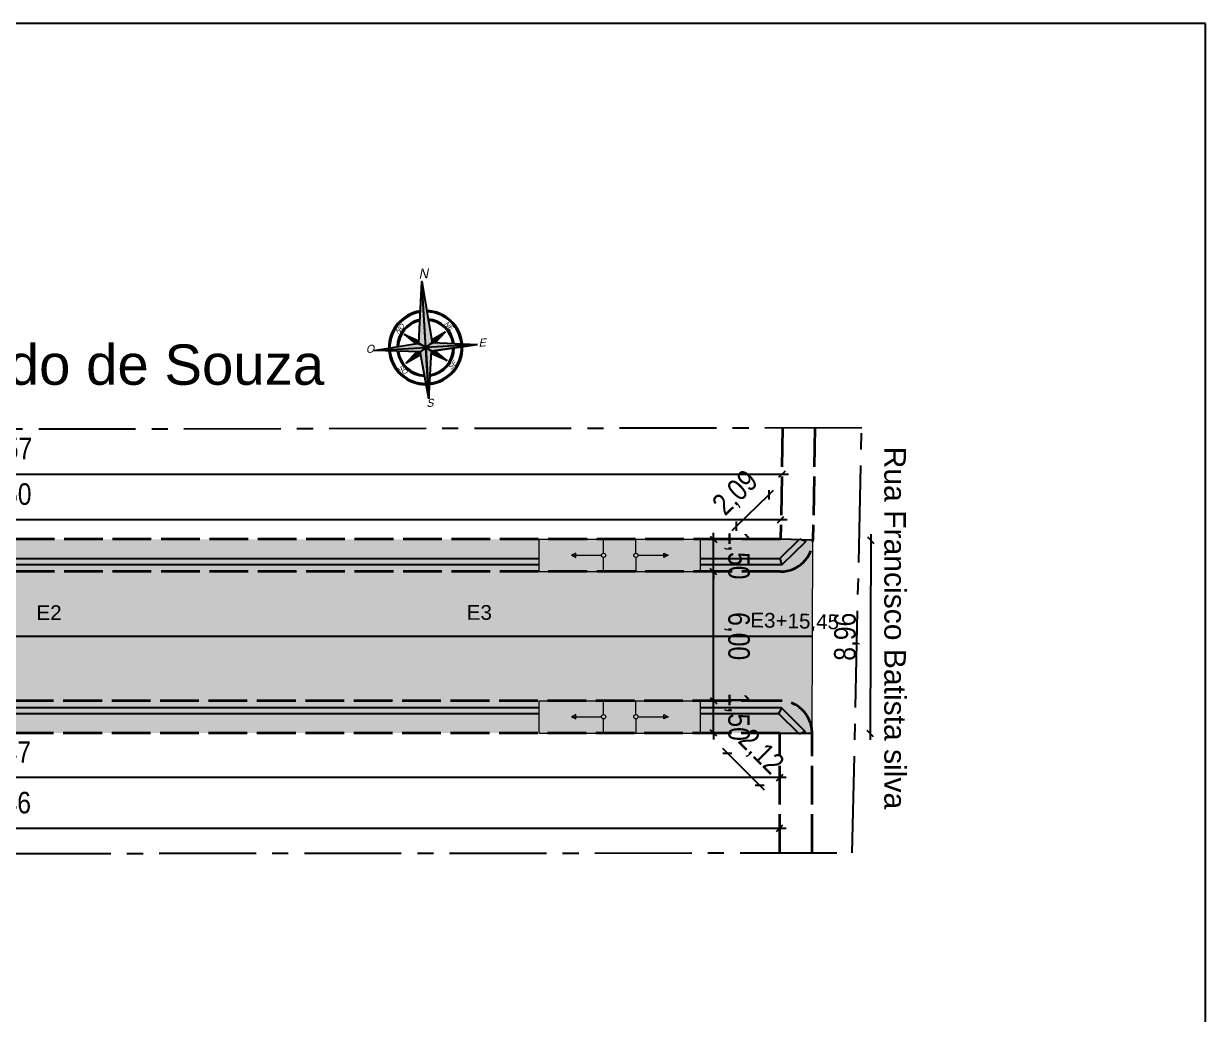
# Model space of a CAD drawing. Header units: feet. Extents: x 203667 to 205527, y 9204857 to 9205156.
# Drawn here: x 204444.1 to 204499, y 9205042.1 to 9205088.2 of the extents above; entities that cross this region are included whole.
import ezdxf

# ---------------------------------------------------------------- set-up
doc = ezdxf.new("R2010")
doc.units = ezdxf.units.FT
doc.header["$LTSCALE"] = 0.3
doc.header["$MEASUREMENT"] = 0
doc.linetypes.add('ACAD_ISO02W100', pattern=[15, 12, -3])
doc.linetypes.add('CENTER2', pattern=[1.125, 0.75, -0.125, 0.125, -0.125])
for name, color, linetype in [('_EIXO PROJETADO', 2, 'Continuous'), ('C-ROAD-CNTR-N', 92, 'Continuous'), ('Calçada Projetada', 20, 'Continuous'), ('cotas1', 7, 'Continuous'), ('F-HZ-ESTACA', 98, 'Continuous'), ('NORTE', 7, 'Continuous'), ('Pavimento projetado', 51, 'Continuous'), ('SINALIZACAO', 1, 'Continuous')]:
    doc.layers.add(name, color=color, linetype=linetype)
for name, color, linetype, lineweight in [('Alvenaria de 1 Vez', 6, 'ACAD_ISO02W100', 35), ('Cotas Acessibilidade', 5, 'Continuous', 25), ('Cotas Calçadas', 7, 'Continuous', 25), ('MEIO FIO PROJETADO', 7, 'ACAD_ISO02W100', 35), ('PENA015', 1, 'Continuous', 15)]:
    doc.layers.add(name, color=color, linetype=linetype, lineweight=lineweight)
doc.styles.add('Arial', font='arial.ttf')
doc.styles.add('Roman', font='arial.ttf', dxfattribs={"height": 2})
doc.styles.add('SUPERFRENCH', font='SUF_____.pfb', dxfattribs={"oblique": 15, "height": 2})
doc.styles.add('TARCISIO', font='swissci.ttf')
doc.dimstyles.new('Cota Alvenaria', dxfattribs={"dimtxt": 1, "dimasz": 0.3, "dimexe": 1, "dimexo": 1, "dimgap": 0.5, "dimtad": 1, "dimzin": 4, "dimtxsty": 'TARCISIO', "dimblk": 'OBLIQUE', "dimcen": -2, "dimdle": 0.3, "dimse1": 1, "dimse2": 1, "dimclrd": 256, "dimclre": 256, "dimclrt": 6, "dimadec": 0, "dimazin": 0, "dimtfac": 1, "dimtix": 1, "dimtmove": 0, "dimatfit": 3, "dimldrblk": 'DOT', "dimfxl": 1, "dimlwd": -1, "dimlwe": -1, "dimarcsym": 0})
doc.dimstyles.new('Cota Calçadas', dxfattribs={"dimtxt": 1, "dimasz": 0.3, "dimexe": 1, "dimexo": 1, "dimgap": 0.5, "dimtad": 1, "dimzin": 4, "dimtxsty": 'TARCISIO', "dimblk": 'OBLIQUE', "dimcen": -2, "dimdle": 0.3, "dimse1": 1, "dimse2": 1, "dimclrd": 256, "dimclre": 256, "dimclrt": 256, "dimadec": 0, "dimazin": 0, "dimtfac": 1, "dimtix": 1, "dimtmove": 0, "dimatfit": 3, "dimldrblk": 'DOT', "dimfxl": 1, "dimlwd": -1, "dimlwe": -1, "dimarcsym": 0})

# ---------------------------------------------------------------- blocks, each defined once
blk = doc.blocks.new('r150')
at = {"linetype": 'Continuous'}
h = blk.add_hatch(color=4, dxfattribs=at)
h.dxf.hatch_style = 1
edge = h.paths.add_edge_path()
edge.add_arc((0, 0.907), 0.1, 180, 270, ccw=False)
edge.add_line((-0.1, 0.907), (-1.3, 0.907))
edge.add_line((-1.3, 0.907), (-1.3, 0.807))
edge.add_line((-1.3, 0.807), (-1.5, 0.907))
edge.add_line((-1.5, 0.907), (-1.3, 1.007))
edge.add_line((-1.3, 1.007), (-1.3, 0.907))
edge.add_line((-1.3, 0.907), (-0.1, 0.907))
edge.add_arc((0, 0.907), 0.1, 90, 180, ccw=False)
edge.add_line((0, 1.007), (0, 1.65))
edge.add_line((0, 1.65), (-3, 1.65))
edge.add_line((-3, 1.65), (-3, 0.15))
edge.add_line((-3, 0.15), (0, 0.15))
edge.add_line((0, 0.15), (0, 0.807))
edge = h.paths.add_edge_path()
edge.add_arc((1.5, 0.907), 0.1, 180, 270, ccw=False)
edge.add_arc((1.5, 0.907), 0.1, 90, 180, ccw=False)
edge.add_line((1.5, 1.007), (1.5, 1.65))
edge.add_line((1.5, 1.65), (0, 1.65))
edge.add_line((0, 1.65), (0, 1.007))
edge.add_arc((0, 0.907), 0.1, 0, 90, ccw=False)
edge.add_arc((0, 0.907), 0.1, -90, 0, ccw=False)
edge.add_line((0, 0.807), (0, 0.15))
edge.add_line((0, 0.15), (1.5, 0.15))
edge.add_line((1.5, 0.15), (1.5, 0.807))
edge = h.paths.add_edge_path()
edge.add_line((4.5, 1.65), (1.5, 1.65))
edge.add_line((1.5, 1.65), (1.5, 1.007))
edge.add_arc((1.5, 0.907), 0.1, 0, 90, ccw=False)
edge.add_line((1.6, 0.907), (2.8, 0.907))
edge.add_line((2.8, 0.907), (2.8, 1.007))
edge.add_line((2.8, 1.007), (3, 0.907))
edge.add_line((3, 0.907), (2.8, 0.807))
edge.add_line((2.8, 0.807), (2.8, 0.907))
edge.add_line((2.8, 0.907), (1.6, 0.907))
edge.add_arc((1.5, 0.907), 0.1, -90, 0, ccw=False)
edge.add_line((1.5, 0.807), (1.5, 0.15))
edge.add_line((1.5, 0.15), (4.5, 0.15))
edge.add_line((4.5, 0.15), (4.5, 1.65))
at = {"layer": 'PENA015', "color": 7}
for points in [[(-3, 0.15), (-3, 1.65)], [(-3, 1.65), (4.5, 1.65)], [(0, 1.007), (0, 1.65)], [(1.5, 1.007), (1.5, 1.65)], [(4.5, 0.15), (4.5, 1.65)], [(-1.3, 1.007), (-1.5, 0.907), (-1.3, 0.807)], [(-1.5, 0.907), (-0.1, 0.907)], [(-1.3, 0.807), (-1.3, 1.007)], [(0, 0.15), (0, 0.807)], [(1.5, 0.807), (1.5, 0.15)], [(1.6, 0.907), (3, 0.907)], [(2.8, 0.807), (2.8, 1.007)], [(2.8, 1.007), (3, 0.907), (2.8, 0.807)], [(-3, 0.15), (4.5, 0.15)]]:
    blk.add_lwpolyline(points, dxfattribs=at)
for centre in [(0, 0.907), (1.5, 0.907)]:
    blk.add_circle(centre, 0.1, dxfattribs=at)
blk = doc.blocks.new('*U61')
at = {"layer": 'NORTE', "color": 252, "linetype": 'Continuous'}
for points in [[(2.264, 2.249), (1.127, 1.112), (1.322, 1.078)], [(0.236, 2.003), (0.962, 1.141), (1.127, 1.112)], [(1.156, 0.948), (1.127, 1.112), (0.244, 0.23)], [(1.127, 1.112), (1.156, 0.948), (2.018, 0.221)]]:
    blk.add_solid(points, dxfattribs=at)
blk = doc.blocks.new('*U62')
at = {"layer": 'NORTE', "color": 252, "linetype": 'Continuous'}
for points in [[(1.022, 1.704), (1.034, 1.355), (1.092, 1.308)], [(0.535, 1.216), (0.922, 1.09), (0.962, 1.141)], [(1.156, 0.948), (1.104, 0.907), (1.231, 0.521)], [(1.322, 1.078), (1.37, 1.019), (1.718, 1.008)]]:
    blk.add_solid(points, dxfattribs=at)
blk = doc.blocks.new('*U63')
at = {"layer": 'NORTE', "linetype": 'Continuous'}
for points in [[(1.494, 1.556), (2.264, 2.249), (1.092, 1.308)], [(1.494, 1.556), (1.127, 1.112), (2.264, 2.249)], [(1.494, 1.556), (1.092, 1.308), (1.127, 1.112)]]:
    blk.add_solid(points, dxfattribs=at)
blk = doc.blocks.new('*U64')
at = {"layer": 'NORTE', "linetype": 'Continuous'}
for points in [[(0.236, 2.003), (1.034, 1.352), (1.034, 1.355)], [(0.236, 2.003), (1.127, 1.112), (1.034, 1.352)], [(1.022, 1.704), (1.092, 1.308), (1.14, 1.346)], [(0.535, 1.216), (0.958, 1.142), (0.905, 1.204)], [(1.034, 1.352), (1.127, 1.112), (1.092, 1.308)], [(1.127, 1.112), (0.962, 1.141), (0.244, 0.23)], [(1.127, 1.112), (1.366, 1.019), (1.322, 1.078)], [(1.127, 1.112), (2.018, 0.221), (1.366, 1.019)], [(1.156, 0.943), (1.231, 0.521), (1.219, 0.891)], [(1.36, 1.125), (1.322, 1.078), (1.718, 1.008)], [(1.366, 1.019), (2.018, 0.221), (1.37, 1.019)]]:
    blk.add_solid(points, dxfattribs=at)
blk = doc.blocks.new('norte01')
at = {"layer": 'NORTE'}
for p, q in [((-0.098, 0.141), (0, 1.26)), ((0, 1.26), (0.114, 0.163)), ((-1.248, 0), (-0.096, 0.137)), ((0, 0), (-1.248, 0)), ((0.114, 0.163), (1.608, 0)), ((-0.098, -0.141), (0, 0)), ((0, -1.26), (-0.098, -0.141)), ((0.114, -0.163), (0, -1.26)), ((1.608, 0), (0.114, -0.163))]:
    blk.add_line(p, q, dxfattribs=at)
for points in [[(0, 1.26), (0, 0), (-0.096, 0.137)], [(-0.161, 0.129), (-0.096, 0.137), (-0.345, 0.492)], [(0.114, 0.163), (0.345, 0.492), (0.104, 0.235)], [(-0.161, -0.129), (-0.096, -0.137), (-0.345, -0.492)], [(0, -1.26), (0, 0), (-0.096, -0.137)], [(0, 0), (1.608, 0), (0.114, -0.163)], [(0.114, -0.163), (0.345, -0.492), (0.104, -0.235)]]:
    blk.add_lwpolyline(points, close=True, dxfattribs=at)
for points in [[(0, 1.26), (0, 0)], [(0, 0), (-0.345, 0.492)], [(-0.345, 0.492), (-0.161, 0.129)], [(-0.345, 0.492), (-0.089, 0.219)], [(0, 0), (0.345, 0.492)], [(0.345, 0.492), (0.104, 0.235)], [(0.345, 0.492), (0.174, 0.156)], [(-1.248, 0), (1.608, 0)], [(-1.248, 0), (1.608, 0)], [(-1.248, 0), (-0.096, -0.137)], [(0, 0), (-0.345, -0.492)], [(-0.345, -0.492), (-0.161, -0.129)], [(-0.345, -0.492), (-0.091, -0.222)], [(0, -1.26), (0, 0)], [(0, 0), (0.345, -0.492)], [(0.345, -0.492), (0.104, -0.235)], [(0.345, -0.492), (0.174, -0.156)]]:
    blk.add_lwpolyline(points, dxfattribs=at)
for radius, start, end in [(0.9, 92.0213, 177.3619), (0.871, 92.2575, 177.0455), (0.9, 4.9431, 87.6111), (0.871, 5.3202, 87.3318), (0.697, 94.0924, 174.5827), (0.668, 94.4924, 174.0444), (0.697, 8.261, 85.1591), (0.668, 8.9053, 84.6848), (0.9, 182.6381, 267.9787), (0.871, 182.9545, 267.7425), (0.697, 185.4173, 265.9076), (0.668, 185.9556, 265.5076), (0.9, 272.3889, 355.0569), (0.871, 272.6682, 354.6798), (0.697, 274.8409, 351.739), (0.668, 275.3152, 351.0947)]:
    blk.add_arc((0, 0), radius, start, end, dxfattribs=at)
at = {"layer": 'NORTE', "color": 254, "linetype": 'Continuous', "rotation": 314.9999999999994}
for name in ['*U61', '*U62']:
    blk.add_blockref(name, (-1.583, 0.01), dxfattribs=at)
at = {"layer": 'NORTE', "linetype": 'Continuous', "rotation": 314.9999999999994}
for name in ['*U64', '*U63']:
    blk.add_blockref(name, (-1.583, 0.01), dxfattribs=at)
at = {"layer": 'NORTE', "style": 'SUPERFRENCH', "oblique": 15}
for s, height, rotation, p in [('O', 0.192, 270, (-0.046, 1.457)), ('SO', 0.12, 225, (-0.459, 0.718)), ('NO', 0.12, 315, (0.361, 0.651)), ('S', 0.192, 270, (-1.445, 0.065)), ('N', 0.24, 270, (1.68, 0.072)), ('SE', 0.12, 315, (-0.588, -0.585)), ('NE', 0.12, 225, (0.536, -0.47)), ('E', 0.192, 270, (-0.055, -1.291))]:
    blk.add_text(s, height=height, rotation=rotation, dxfattribs=at).set_placement(p)
blk = doc.blocks.new('_Oblique')
at = {"layer": 'cotas1', "color": 0, "lineweight": -2}
blk.add_line((-0.5, -0.5), (0.5, 0.5), dxfattribs=at)
blk = doc.blocks.new('*D250')
at = {"layer": 'Cotas Calçadas', "transparency": 16777216}
blk.add_line((204406.477, 9205065.11), (204479.581, 9205065.111), dxfattribs=at)
at = {"layer": 'Defpoints', "color": 0, "transparency": 16777216}
for p in [(204479.281, 9205065.111), (204406.777, 9205062.694, 0), (204479.281, 9205062.696, 0)]:
    blk.add_point(p, dxfattribs=at)
at = {"layer": 'Cotas Calçadas', "transparency": 16777216, "xscale": 0.3, "yscale": 0.3, "zscale": 0.3}
for p, rotation in [((204406.777, 9205065.11), 180.0014894719195), ((204479.281, 9205065.111), 0.001489471919530651)]:
    blk.add_blockref('_Oblique', p, dxfattribs=dict(at, rotation=rotation))
at = {"layer": 'Cotas Calçadas', "transparency": 16777216, "insert": (204443.029, 9205066.206), "char_height": 1, "attachment_point": 5, "rotation": 0.0015, "style": 'TARCISIO'}
blk.add_mtext('72,50', dxfattribs=at)
blk = doc.blocks.new('_Dot')
at = {"color": 0, "linetype": 'ByBlock', "lineweight": -2}
blk.add_line((-0.5, 0), (-1, 0), dxfattribs=at)
at = {"color": 0, "linetype": 'ByBlock', "const_width": 0.5}
blk.add_lwpolyline([(-0.25, 0, 1), (0.25, 0, 1)], format="xyb", close=True, dxfattribs=at)
blk = doc.blocks.new('*D251')
at = {"layer": 'Cotas Calçadas', "transparency": 16777216}
blk.add_line((204479.541, 9205053.129), (204406.474, 9205053.127), dxfattribs=at)
at = {"layer": 'Defpoints', "color": 0, "transparency": 16777216}
for p in [(204406.773, 9205056.694, 0), (204479.241, 9205056.696, 0), (204406.774, 9205053.127)]:
    blk.add_point(p, dxfattribs=at)
at = {"layer": 'Cotas Calçadas', "transparency": 16777216, "xscale": 0.3, "yscale": 0.3, "zscale": 0.3}
for p, rotation in [((204406.774, 9205053.127), 180.0014894701071), ((204479.241, 9205053.129), 0.001489470107092217)]:
    blk.add_blockref('_Oblique', p, dxfattribs=dict(at, rotation=rotation))
at = {"layer": 'Cotas Calçadas', "transparency": 16777216, "insert": (204443.007, 9205054.223), "char_height": 1, "attachment_point": 5, "rotation": 0.0015, "style": 'TARCISIO'}
blk.add_mtext('72,47', dxfattribs=at)
blk = doc.blocks.new('*D299')
at = {"layer": 'Cotas Calçadas', "transparency": 16777216}
blk.add_line((204406.477, 9205067.228), (204479.65, 9205067.228), dxfattribs=at)
at = {"layer": 'Defpoints', "color": 0, "transparency": 16777216}
for p in [(204479.35, 9205067.228), (204406.777, 9205064.194, 0), (204479.35, 9205064.194, 0)]:
    blk.add_point(p, dxfattribs=at)
at = {"layer": 'Cotas Calçadas', "transparency": 16777216, "xscale": 0.3, "yscale": 0.3, "zscale": 0.3, "rotation": 180}
blk.add_blockref('_Oblique', (204406.777, 9205067.228), dxfattribs=at)
at = {"layer": 'Cotas Calçadas', "transparency": 16777216, "xscale": 0.3, "yscale": 0.3, "zscale": 0.3}
blk.add_blockref('_Oblique', (204479.35, 9205067.228), dxfattribs=at)
at = {"layer": 'Cotas Calçadas', "color": 6, "transparency": 16777216, "insert": (204443.063, 9205068.324), "char_height": 1, "attachment_point": 5, "style": 'TARCISIO'}
blk.add_mtext('72,57', dxfattribs=at)
blk = doc.blocks.new('*D300')
at = {"layer": 'Cotas Calçadas', "transparency": 16777216}
blk.add_line((204406.474, 9205050.771), (204479.536, 9205050.773), dxfattribs=at)
at = {"layer": 'Defpoints', "color": 0, "transparency": 16777216}
for p in [(204406.774, 9205055.194, 0), (204479.236, 9205055.196, 0), (204479.236, 9205050.773)]:
    blk.add_point(p, dxfattribs=at)
at = {"layer": 'Cotas Calçadas', "transparency": 16777216, "xscale": 0.3, "yscale": 0.3, "zscale": 0.3}
for p, rotation in [((204406.774, 9205050.771), 180.0014894663173), ((204479.236, 9205050.773), 0.001489466317263469)]:
    blk.add_blockref('_Oblique', p, dxfattribs=dict(at, rotation=rotation))
at = {"layer": 'Cotas Calçadas', "color": 6, "transparency": 16777216, "insert": (204443.005, 9205051.868), "char_height": 1, "attachment_point": 5, "rotation": 0.0015, "style": 'TARCISIO'}
blk.add_mtext('72,46', dxfattribs=at)
blk = doc.blocks.new('*D309')
at = {"layer": 'Cotas Calçadas', "transparency": 16777216}
blk.add_line((204483.477, 9205064.442), (204483.434, 9205054.883), dxfattribs=at)
at = {"layer": 'Defpoints', "color": 0, "transparency": 16777216}
for p in [(204480.78, 9205064.154, 0), (204480.74, 9205055.196, 0), (204483.436, 9205055.183)]:
    blk.add_point(p, dxfattribs=at)
at = {"layer": 'Cotas Calçadas', "transparency": 16777216, "xscale": 0.3, "yscale": 0.3, "zscale": 0.3}
for p, rotation in [((204483.476, 9205064.142), 89.74289945785027), ((204483.436, 9205055.183), 269.7428994578503)]:
    blk.add_blockref('_Oblique', p, dxfattribs=dict(at, rotation=rotation))
at = {"layer": 'Cotas Calçadas', "transparency": 16777216, "insert": (204482.36, 9205059.668), "char_height": 1, "attachment_point": 5, "rotation": 89.7429, "style": 'TARCISIO'}
blk.add_mtext('8,96', dxfattribs=at)
blk = doc.blocks.new('*D310')
at = {"layer": 'Cotas Calçadas', "transparency": 16777216}
for p, q in [((204476.158, 9205056.695), (204476.158, 9205056.995)), ((204476.158, 9205055.195), (204476.158, 9205056.695)), ((204476.158, 9205055.195), (204476.158, 9205054.895))]:
    blk.add_line(p, q, dxfattribs=at)
at = {"layer": 'Defpoints', "color": 0, "transparency": 16777216}
for p in [(204475.554, 9205056.695, 0.108), (204476.158, 9205056.695), (204475.554, 9205055.195, 0.108)]:
    blk.add_point(p, dxfattribs=at)
at = {"layer": 'Cotas Calçadas', "transparency": 16777216, "xscale": 0.3, "yscale": 0.3, "zscale": 0.3}
for p, rotation in [((204476.158, 9205056.695), 270.0015942208694), ((204476.158, 9205055.195), 90.00159422086936)]:
    blk.add_blockref('_Oblique', p, dxfattribs=dict(at, rotation=rotation))
at = {"layer": 'Cotas Calçadas', "transparency": 16777216, "insert": (204477.253, 9205055.945), "char_height": 1, "attachment_point": 5, "rotation": 270.0016, "style": 'TARCISIO'}
blk.add_mtext('1,50', dxfattribs=at)
blk = doc.blocks.new('*D311')
at = {"layer": 'Cotas Calçadas', "transparency": 16777216}
blk.add_line((204476.158, 9205056.395), (204476.157, 9205062.995), dxfattribs=at)
at = {"layer": 'Defpoints', "color": 0, "transparency": 16777216}
for p in [(204475.554, 9205062.695, 0), (204476.157, 9205062.695), (204475.554, 9205056.695, 0.108)]:
    blk.add_point(p, dxfattribs=at)
at = {"layer": 'Cotas Calçadas', "transparency": 16777216, "xscale": 0.3, "yscale": 0.3, "zscale": 0.3}
for p, rotation in [((204476.157, 9205062.695), 90.00148947214805), ((204476.158, 9205056.695), 270.0014894721481)]:
    blk.add_blockref('_Oblique', p, dxfattribs=dict(at, rotation=rotation))
at = {"layer": 'Cotas Calçadas', "transparency": 16777216, "insert": (204477.253, 9205059.695), "char_height": 1, "attachment_point": 5, "rotation": 270.0015, "style": 'TARCISIO'}
blk.add_mtext('6,00', dxfattribs=at)
blk = doc.blocks.new('*D312')
at = {"layer": 'Cotas Calçadas', "transparency": 16777216}
for p, q in [((204476.157, 9205064.195), (204476.157, 9205064.495)), ((204476.157, 9205062.695), (204476.157, 9205064.195)), ((204476.157, 9205062.695), (204476.157, 9205062.395))]:
    blk.add_line(p, q, dxfattribs=at)
at = {"layer": 'Defpoints', "color": 0, "transparency": 16777216}
for p in [(204475.554, 9205064.195, 0), (204476.157, 9205064.195), (204475.554, 9205062.695, 0.052)]:
    blk.add_point(p, dxfattribs=at)
at = {"layer": 'Cotas Calçadas', "transparency": 16777216, "xscale": 0.3, "yscale": 0.3, "zscale": 0.3}
for p, rotation in [((204476.157, 9205064.195), 270.0014894685536), ((204476.157, 9205062.695), 90.00148946855357)]:
    blk.add_blockref('_Oblique', p, dxfattribs=dict(at, rotation=rotation))
at = {"layer": 'Cotas Calçadas', "transparency": 16777216, "insert": (204477.253, 9205063.445), "char_height": 1, "attachment_point": 5, "rotation": 270.0015, "style": 'TARCISIO'}
blk.add_mtext('1,50', dxfattribs=at)
blk = doc.blocks.new('*D162')
at = {"layer": 'Cotas Calçadas', "transparency": 16777216}
for p, q in [((204478.729, 9205066.262), (204478.944, 9205066.472)), ((204477.23, 9205064.804), (204478.729, 9205066.262)), ((204477.23, 9205064.804), (204477.015, 9205064.594))]:
    blk.add_line(p, q, dxfattribs=at)
at = {"layer": 'Defpoints', "color": 0, "transparency": 16777216}
for p in [(204478.729, 9205066.262), (204480.78, 9205064.154, 0), (204479.281, 9205062.696, 0)]:
    blk.add_point(p, dxfattribs=at)
at = {"layer": 'Cotas Calçadas', "transparency": 16777216, "xscale": 0.3, "yscale": 0.3, "zscale": 0.3}
for p, rotation in [((204478.729, 9205066.262), 224.2160606646346), ((204477.23, 9205064.804), 44.21606066463457)]:
    blk.add_blockref('_Oblique', p, dxfattribs=dict(at, rotation=rotation))
at = {"layer": 'Cotas Calçadas', "transparency": 16777216, "insert": (204477.215, 9205066.318), "char_height": 1, "attachment_point": 5, "rotation": 44.2161, "style": 'TARCISIO'}
blk.add_mtext('2,09', dxfattribs=at)
blk = doc.blocks.new('*D163')
at = {"layer": 'Cotas Calçadas', "transparency": 16777216}
for p, q in [((204476.806, 9205054.26), (204476.594, 9205054.473)), ((204476.806, 9205054.26), (204478.306, 9205052.76)), ((204478.306, 9205052.76), (204478.518, 9205052.548))]:
    blk.add_line(p, q, dxfattribs=at)
at = {"layer": 'Defpoints', "color": 0, "transparency": 16777216}
for p in [(204479.241, 9205056.696, 0), (204480.741, 9205055.196, 0), (204478.306, 9205052.76)]:
    blk.add_point(p, dxfattribs=at)
at = {"layer": 'Cotas Calçadas', "transparency": 16777216, "xscale": 0.3, "yscale": 0.3, "zscale": 0.3}
for p, rotation in [((204476.806, 9205054.26), 315.0014894325819), ((204478.306, 9205052.76), 135.001489432582)]:
    blk.add_blockref('_Oblique', p, dxfattribs=dict(at, rotation=rotation))
at = {"layer": 'Cotas Calçadas', "transparency": 16777216, "insert": (204478.331, 9205054.285), "char_height": 1, "attachment_point": 5, "rotation": 315.0015, "style": 'TARCISIO'}
blk.add_mtext('2,12', dxfattribs=at)

msp = doc.modelspace()

# ---------------------------------------------------------------- hatches: boundary and pattern name
at = {"layer": 'Calçada Projetada'}
h = msp.add_hatch(color=256, dxfattribs=at)
h.dxf.hatch_style = 1
h.paths.add_polyline_path([(204410.595, 9205064.194), (204410.651, 9205062.694), (204479.281, 9205062.696, 0.406206), (204480.78, 9205064.154), (204479.281, 9205064.196)])
h.paths.add_polyline_path([(204410.595, 9205064.194), (204406.777, 9205064.194), (204405.277, 9205064.194), (204405.277, 9205064.188, 0.413024), (204406.777, 9205062.694), (204410.651, 9205062.694)])
h = msp.add_hatch(color=256, dxfattribs=at)
h.dxf.hatch_style = 1
h.paths.add_polyline_path([(204410.877, 9205056.694), (204410.933, 9205055.194), (204479.241, 9205055.196), (204480.741, 9205055.196, 0.414213), (204479.241, 9205056.696)])
h.paths.add_polyline_path([(204410.877, 9205056.694), (204406.773, 9205056.694, 0.412258), (204405.274, 9205055.204), (204406.774, 9205055.194), (204410.933, 9205055.194)])
at = {"layer": 'Pavimento projetado', "lineweight": 20}
h = msp.add_hatch(color=256, dxfattribs=at)
h.dxf.hatch_style = 1
h.paths.add_polyline_path([(204480.761, 9205059.696), (204480.781, 9205064.223, -0.419638), (204479.281, 9205062.696), (204406.777, 9205062.694, -0.413024), (204405.277, 9205064.188), (204405.275, 9205059.694)])
h = msp.add_hatch(color=256, dxfattribs=at)
h.dxf.hatch_style = 1
h.paths.add_polyline_path([(204480.761, 9205059.696), (204405.275, 9205059.694), (204405.274, 9205055.185, -0.415918), (204406.773, 9205056.694), (204479.241, 9205056.696, -0.414214), (204480.741, 9205055.196)])

# ---------------------------------------------------------------- linework, layer by layer
at = {"layer": '_EIXO PROJETADO', "linetype": 'CENTER2', "ltscale": 20, "elevation": 0}
msp.add_lwpolyline([(204483.048, 9205069.371), (204403.287, 9205069.242), (204403.147, 9205049.572), (204482.606, 9205049.627)], close=True, dxfattribs=at)
at = {"layer": 'Alvenaria de 1 Vez', "ltscale": 0.5, "elevation": 0}
for points in [[(204479.372, 9205069.365), (204479.281, 9205064.196), (204406.777, 9205064.194)], [(204479.241, 9205055.196), (204406.774, 9205055.194), (204406.759, 9205049.574)], [(204479.241, 9205049.624), (204479.241, 9205055.196)]]:
    msp.add_lwpolyline(points, dxfattribs=at)
at = {"layer": 'C-ROAD-CNTR-N', "color": 98, "linetype": 'Continuous', "lineweight": -3, "elevation": 0, "flags": 128}
msp.add_lwpolyline([(204405.283, 9205059.694), (204480.741, 9205059.696)], dxfattribs=at)
at = {"layer": 'Calçada Projetada'}
for p, q in [((204480.78, 9205064.154, 0), (204479.281, 9205064.196, 0)), ((204479.241, 9205055.196, 0), (204480.74, 9205055.196, 0))]:
    msp.add_line(p, q, dxfattribs=at)
at = {"layer": 'Cotas Acessibilidade', "color": 5}
for p, q in [((204479.238, 9205063.301, 0.052), (204480.177, 9205064.214, 0.052)), ((204479.352, 9205063.021, 0.052), (204480.454, 9205064.092, 0.052)), ((204480.177, 9205064.214, 0.052), (204480.176, 9205064.171, 0.052)), ((204480.177, 9205064.214, 0.052), (204480.315, 9205064.153, 0.052)), ((204480.454, 9205064.092, 0.052), (204480.315, 9205064.153, 0.052)), ((204480.454, 9205064.092, 0.052), (204480.456, 9205064.163, 0.052)), ((204420.414, 9205063.299, 0), (204468.054, 9205063.3, 0)), ((204420.414, 9205063.019, 0), (204468.054, 9205063.02, 0)), ((204475.554, 9205063.3, 0.052), (204479.238, 9205063.301, 0.052)), ((204475.554, 9205063.02, 0.052), (204479.352, 9205063.021, 0.052)), ((204479.238, 9205063.301, 0.052), (204479.295, 9205063.161, 0.052)), ((204479.352, 9205063.021, 0.052), (204479.295, 9205063.161, 0.052)), ((204468.055, 9205056.37), (204443.007, 9205056.37)), ((204468.055, 9205056.09), (204443.007, 9205056.09)), ((204479.313, 9205056.371, 0), (204475.554, 9205056.37, 0)), ((204479.197, 9205056.091, 0), (204475.554, 9205056.09, 0)), ((204479.197, 9205056.091, 0), (204479.255, 9205056.231, 0)), ((204480.136, 9205055.152, 0), (204479.197, 9205056.091, 0)), ((204479.313, 9205056.371, 0), (204479.255, 9205056.231, 0)), ((204480.416, 9205055.268, 0), (204479.313, 9205056.371, 0)), ((204480.136, 9205055.152, 0), (204480.276, 9205055.21, 0)), ((204480.136, 9205055.196, 0), (204480.136, 9205055.152, 0)), ((204480.416, 9205055.268, 0), (204480.276, 9205055.21, 0)), ((204480.416, 9205055.196, 0), (204480.416, 9205055.268, 0))]:
    msp.add_line(p, q, dxfattribs=at)
at = {"layer": 'Cotas Calçadas'}
msp.add_lwpolyline([(204499.02, 9205088.157), (204385.294, 9205088.157), (204385.294, 9204895.913), (204499.02, 9204895.913)], close=True, dxfattribs=at)
at = {"layer": 'MEIO FIO PROJETADO', "ltscale": 0.5, "elevation": 0}
for points in [[(204480.873, 9205069.368), (204480.78, 9205064.154, -0.406206), (204479.281, 9205062.696), (204406.777, 9205062.694, -0.413024), (204405.277, 9205064.188), (204405.261, 9205069.245)], [(204480.741, 9205049.625), (204480.741, 9205055.196, 0.414214), (204479.241, 9205056.696), (204406.773, 9205056.694, 0.412258), (204405.274, 9205055.204), (204405.259, 9205049.573)]]:
    msp.add_lwpolyline(points, format="xyb", dxfattribs=at)
at = {"layer": 'Pavimento projetado', "lineweight": 20}
msp.add_line((204480.741, 9205055.196, 0), (204480.78, 9205064.154, 0), dxfattribs=at)

# ---------------------------------------------------------------- block references
at = {"color": 0, "xscale": 1.910569547249986, "yscale": 1.910569547249986, "zscale": 1.910569547249986, "rotation": 93.38708776157699}
msp.add_blockref('norte01', (204462.782, 9205073.105, 0), dxfattribs=at)
at = {"layer": 'SINALIZACAO', "extrusion": (-0.014423, -0.000127113, 0.999896), "rotation": 0.001489335746598265}
for p in [(204449.786, 9205062.096, -4119.117), (204449.787, 9205054.596, -4119.06)]:
    msp.add_blockref('r150', p, dxfattribs=at)

# ---------------------------------------------------------------- texts
at = {"linetype": 'Continuous', "insert": (204425.458, 9205073.251, 0), "char_height": 1.875, "attachment_point": 1, "style": 'Roman'}
msp.add_mtext_dynamic_manual_height_columns('Francisca Garrido de Souza', width=44.50443, gutter_width=10, heights=[0], dxfattribs=at)
at = {"linetype": 'Continuous', "insert": (204485.1, 9205068.5), "char_height": 1, "attachment_point": 1, "rotation": 270, "style": 'Roman'}
msp.add_mtext_dynamic_manual_height_columns('{\\C7;Rua Francisco Batista silva}', width=22.42019, gutter_width=10, heights=[0], dxfattribs=at)
at = {"layer": 'F-HZ-ESTACA', "color": 98, "linetype": 'Continuous', "lineweight": -3, "char_height": 0.6858, "attachment_point": 8, "style": 'Arial'}
for s, insert, rotation in [('{\\fArial|b0|i0|c0|p2;E2}', (204445.275, 9205060.444, 0), 0.0015), ('{\\fArial|b0|i0|c0|p2;E3}', (204465.275, 9205060.445, 0), 0.0015), ('E3+15,45', (204479.923, 9205059.934), 358.6099)]:
    msp.add_mtext(s, dxfattribs=dict(at, insert=insert, rotation=rotation))

# ---------------------------------------------------------------- dimensions: what is measured, and where the dimension line sits
at = {"layer": 'Cotas Calçadas'}
for p1, p2, distance, dimstyle, picture, middle in [((204406.777, 9205064.194, 0), (204479.35, 9205064.194, 0), 3.035, 'Cota Alvenaria', '*D299', (204443.063, 9205068.324)), ((204479.281, 9205062.696, 0), (204480.78, 9205064.154, 0), 2.941, 'Cota Calçadas', '*D162', (204477.215, 9205066.318)), ((204406.777, 9205062.694, 0), (204479.281, 9205062.696, 0), 2.416, 'Cota Calçadas', '*D250', (204443.029, 9205066.206)), ((204475.554, 9205062.695, 0.052), (204475.554, 9205064.195, 0), -0.604, 'Cota Calçadas', '*D312', (204477.253, 9205063.445)), ((204480.78, 9205064.154, 0), (204480.74, 9205055.196, 0), 2.695, 'Cota Calçadas', '*D309', (204482.36, 9205059.668)), ((204475.554, 9205056.695, 0.108), (204475.554, 9205062.695, 0), -0.604, 'Cota Calçadas', '*D311', (204477.253, 9205059.695)), ((204475.554, 9205055.195, 0.108), (204475.554, 9205056.695, 0.108), -0.604, 'Cota Calçadas', '*D310', (204477.253, 9205055.945)), ((204479.241, 9205056.696, 0), (204406.773, 9205056.694, 0), 3.567, 'Cota Calçadas', '*D251', (204443.007, 9205054.223)), ((204479.241, 9205056.696, 0), (204480.741, 9205055.196, 0), -3.444, 'Cota Calçadas', '*D163', (204478.331, 9205054.285)), ((204406.774, 9205055.194, 0), (204479.236, 9205055.196, 0), -4.423, 'Cota Alvenaria', '*D300', (204443.005, 9205051.868))]:
    dim = msp.add_aligned_dim(p1=p1, p2=p2, distance=distance, dimstyle=dimstyle, dxfattribs=at)
    dim.commit()
    dim.dimension.update_dxf_attribs({"geometry": picture, "text_midpoint": middle})

doc.saveas('drawing.dxf')
